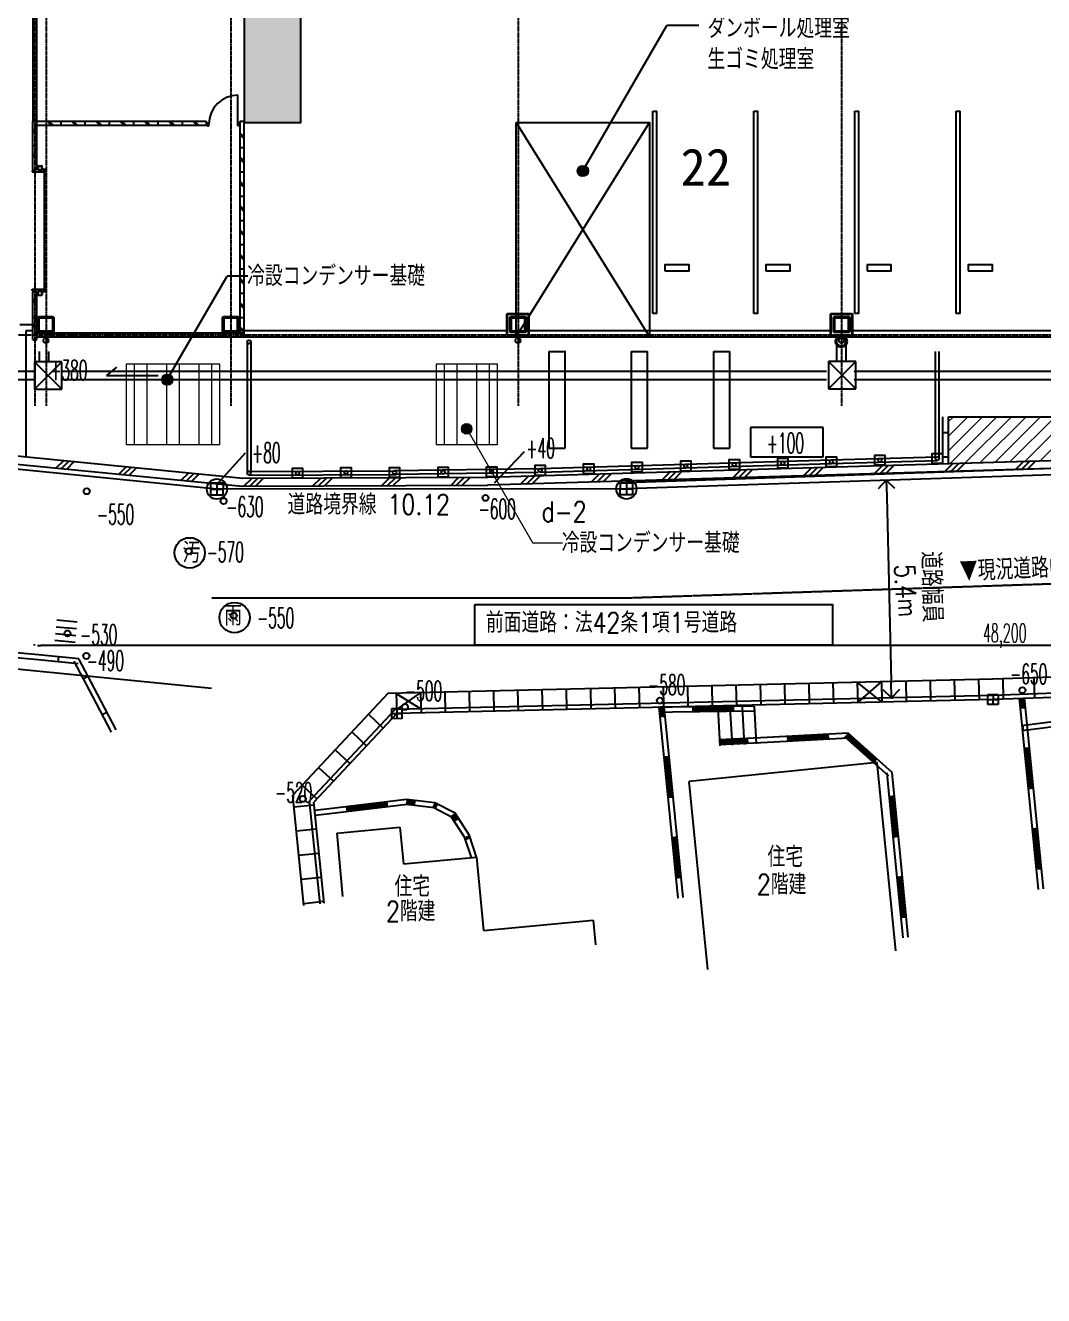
# Model space of a CAD drawing. Header units: millimetres. Extents: x 3721 to 423725, y 3529 to 115772.
# Drawn here: x 36435 to 61611, y 8061 to 39457 of the extents above; entities that cross this region are included whole.
import ezdxf
from ezdxf.enums import TextEntityAlignment as Align

# ---------------------------------------------------------------- set-up
doc = ezdxf.new("R2010")
doc.units = ezdxf.units.MM
doc.header["$LTSCALE"] = 0.2
doc.header["$PDMODE"] = 1
doc.linetypes.add('CENTER', pattern=[50.8, 31.75, -6.35, 6.35, -6.35])
doc.linetypes.add('HIDDEN', pattern=[0.375, 0.25, -0.125])
doc.layers.get('Defpoints').update_dxf_attribs({"color": 40})
for name, color, linetype in [('0-0', 7, 'Continuous'), ('0-1', 7, 'Continuous'), ('92 設備記述', 3, 'Continuous'), ('A_建築（下図）', 8, 'Continuous'), ('A_緑地', 3, 'Continuous'), ('歩行者通路', 1, 'Continuous')]:
    doc.layers.add(name, color=color, linetype=linetype)
doc.layers.add('A_通芯', color=8, linetype='Continuous', plot=False)
doc.layers.add('改修範囲', color=1, linetype='Continuous', lineweight=9, true_color=0xff0000)
doc.layers.add('改修記述', color=1, linetype='Continuous', lineweight=9, true_color=0xff0000)
doc.styles.get("Standard").update_dxf_attribs({"font": 'simplex.shx', "width": 0.8, "height": 700, "bigfont": 'extfont2.shx'})
doc.styles.add('Standard-A', font='romans.shx', dxfattribs={"bigfont": 'extfont2.shx'})
doc.styles.add('ゴシック', font='MS Gothic.ttf', dxfattribs={"height": 4})

msp = doc.modelspace()

# ---------------------------------------------------------------- hatches: boundary and pattern name
at = {"layer": '92 設備記述'}
h = msp.add_hatch(color=8, dxfattribs=at)
h.dxf.hatch_style = 1
h.paths.add_polyline_path([(50351.5, 35858.4, 1), (50089.7, 35858.4, 1)])
h = msp.add_hatch(color=8, dxfattribs=at)
h.dxf.hatch_style = 1
h.paths.add_polyline_path([(40075.1, 30700.6, 1), (39813.2, 30700.6, 1)])
at = {"layer": 'A_緑地', "lineweight": 5}
h = msp.add_hatch(dxfattribs=at)
h.set_pattern_fill('ANSI31', color=8, scale=80)
h.set_pattern_definition([(45, (-297531.68, -37244.13), (-179.60512, 179.60512), [])])
h.paths.add_polyline_path([(89077.6, 31619.4), (87621.9, 42479.2), (87577.7, 42474.1), (86799, 48145.1), (86077.2, 48145.1), (86077.2, 39255.5), (86084.7, 39255.5), (86084.7, 34255.5), (84927.9, 34255.5), (84927.9, 31548.5), (84737.9, 31548.5), (84737.9, 31398.5), (63500.9, 31398.5), (63500.9, 29785.5), (59257.9, 29785.5), (59257.9, 28630.2), (87184, 29458.4)])
at = {"layer": '改修範囲', "transparency": 33554687}
h = msp.add_hatch(dxfattribs=at)
h.set_pattern_fill('ANSI36', color=256, scale=70)
h.set_pattern_definition([(45, (56287.12, 0), (117.86586, 432.1748), [555.625, -111.125, 0, -111.125])])
h.paths.add_polyline_path([(44807.8, 93011), (43407.8, 93011), (43407.9, 74242.9), (39665.9, 74242.9), (39665.9, 61008.5), (41065.9, 61008.5), (41065.9, 61742.9), (41855.1, 61742.9), (41852.6, 53228.5), (39487.9, 53228.5), (39487.9, 51257.4), (41845.9, 51257.4), (41845.9, 37058.5), (43245.9, 37058.5), (43245.9, 63142.9), (41065.9, 63142.9), (41065.9, 72842.9), (44807.8, 72842.9)])
at = {"layer": '改修記述'}
h = msp.add_hatch(color=8, dxfattribs=at)
h.dxf.hatch_style = 1
h.paths.add_polyline_path([(47476.9, 29485.5, 1), (47215, 29485.5, 1)])

# ---------------------------------------------------------------- linework, layer by layer
at = {"layer": '0-0', "color": 8, "linetype": 'Continuous'}
for p, q in [((37199.1, 28517.4), (37382, 28700.4)), ((37327.8, 28504.7), (37510.8, 28687.7)), ((37456.6, 28492.1), (37639.5, 28675)), ((57422, 28375.7), (57628.2, 28581.9)), ((57567.8, 28380), (57774, 28586.2)), ((57713.5, 28384.3), (57919.7, 28590.5)), ((59171, 28427.6), (59377.2, 28633.8)), ((59316.7, 28431.9), (59522.9, 28638.1)), ((59462.4, 28436.2), (59668.7, 28642.4)), ((60919.9, 28479.4), (61126.1, 28685.6)), ((61065.6, 28483.8), (61271.8, 28690)), ((61211.4, 28488.1), (61417.6, 28694.3)), ((38744.1, 28365.4), (38927.1, 28548.4)), ((38872.9, 28352.7), (39055.8, 28535.7)), ((39001.6, 28340.1), (39184.6, 28523)), ((40289.1, 28213.4), (40472.1, 28396.3)), ((40417.9, 28200.7), (40600.9, 28383.7)), ((40546.6, 28188), (40729.6, 28371)), ((41838.7, 28065.9), (42039.6, 28266.7)), ((41980.7, 28066.5), (42181.6, 28267.4)), ((42122.8, 28067.1), (42323.7, 28268)), ((43543.2, 28073.3), (43744.1, 28274.2)), ((43685.3, 28074), (43886.2, 28274.9)), ((43827.3, 28074.6), (44028.2, 28275.5)), ((45247.8, 28080.8), (45448.7, 28281.7)), ((45389.8, 28081.4), (45590.7, 28282.3)), ((45531.9, 28082.1), (45732.7, 28283)), ((46952.3, 28088.3), (47153.2, 28289.2)), ((47094.4, 28088.9), (47295.2, 28289.8)), ((47236.4, 28089.6), (47437.3, 28290.4)), ((48677.4, 28116.4), (48883.6, 28322.6)), ((48823.2, 28120.7), (49029.4, 28326.9)), ((48968.9, 28125), (49175.1, 28331.2)), ((50426.3, 28168.2), (50632.5, 28374.4)), ((50572.1, 28172.6), (50778.3, 28378.8)), ((50717.8, 28176.9), (50924, 28383.1)), ((52175.3, 28220.1), (52381.5, 28426.3)), ((52321, 28224.4), (52527.2, 28430.6)), ((52466.8, 28228.7), (52673, 28434.9)), ((53924.2, 28272), (54130.4, 28478.2)), ((54069.9, 28276.3), (54276.1, 28482.5)), ((54215.7, 28280.6), (54421.9, 28486.8)), ((55673.1, 28323.8), (55879.3, 28530)), ((55818.9, 28328.2), (56025.1, 28534.4)), ((55964.6, 28332.5), (56170.8, 28538.7))]:
    msp.add_line(p, q, dxfattribs=at)
at = {"layer": '0-1', "color": 8, "linetype": 'Continuous'}
for p, q in [((36587.9, 32055.2), (36299.3, 32055.2)), ((36449.3, 31905.2), (36449.3, 28792.1)), ((36587.9, 31905.2), (36449.3, 31905.2)), ((49379.7, 31398.5), (49379.7, 29007.4)), ((49379.7, 31398.5), (49379.7, 29007.4)), ((49379.7, 31398.5), (49779.7, 31398.5)), ((49379.7, 31398.5), (49779.7, 31398.5)), ((49779.7, 29007.4), (49779.7, 31413.4)), ((49779.7, 29007.4), (49779.7, 31398.5)), ((51414.7, 31398.5), (51414.7, 29007.4)), ((51414.7, 31398.5), (51414.7, 29007.4)), ((51814.7, 29007.4), (51814.7, 31398.5)), ((51814.7, 29007.4), (51814.7, 31398.5)), ((53449.7, 31399.1), (53849.7, 31399.1)), ((53449.7, 31398.5), (53449.7, 29007.4)), ((53449.7, 31398.5), (53449.7, 29007.4)), ((53849.7, 29007.4), (53849.7, 31398.5)), ((53849.7, 29007.4), (53849.7, 31398.5)), ((58937.9, 28750.7), (58937.9, 31398.5)), ((59027.9, 28750.7), (59027.9, 31398.5)), ((36658.2, 31137.2), (36658.2, 30462.2)), ((36658.2, 31137.2), (37333.2, 30462.2)), ((36658.2, 30462.2), (37333.2, 31137.2)), ((37333.2, 31137.2), (36658.2, 31137.2)), ((37333.2, 30462.2), (37333.2, 31137.2)), ((51414.7, 31395), (51814.7, 31395)), ((56965.3, 31151.2), (56290.3, 31151.2)), ((56290.3, 30476.2), (56965.3, 31151.2)), ((56290.3, 31151.2), (56965.3, 30476.2)), ((56290.3, 31151.2), (56290.3, 30476.2)), ((56965.3, 30476.2), (56965.3, 31151.2)), ((38688.8, 31008.9), (38441.8, 30799.7)), ((38441.8, 30799.7), (39714.8, 30799.7)), ((36658.2, 30462.2), (37333.2, 30462.2)), ((56290.3, 30476.2), (56965.3, 30476.2)), ((20824.5, 30329.5), (41814, 28264.3)), ((20824.5, 30128.5), (41795.3, 28065.1)), ((54363.8, 29514.1), (54363.8, 28794.1)), ((56163.8, 29514.1), (54363.8, 29514.1)), ((56163.8, 28794.1), (56163.8, 29514.1)), ((59107.9, 29785.5), (59107.9, 28625.7)), ((59257.9, 28625.7), (59257.9, 29785.5)), ((47858.3, 28292.1), (85902.5, 29420.4)), ((85908.5, 29220.5), (47864.2, 28092.2)), ((59257.9, 29388.5), (59107.9, 29388.5)), ((41176.9, 28113.9), (41873.1, 28890.6)), ((48030.2, 28146.6), (48775.4, 28927.5)), ((49379.7, 29007.4), (49779.7, 29007.4)), ((49379.7, 29007.4), (49779.7, 29007.4)), ((51414.7, 29007.4), (51814.7, 29007.4)), ((51414.7, 29007.4), (51814.7, 29007.4)), ((53449.7, 29007.4), (53849.7, 29007.4)), ((53449.7, 29007.4), (53849.7, 29007.4)), ((49158.2, 28504.4), (52760.2, 28611.2)), ((52760.2, 28611.2), (56360.2, 28716.8)), ((52762.9, 28521.3), (56362.9, 28626.8)), ((54363.8, 28794.1), (56163.8, 28794.1)), ((56360.1, 28716.8), (58980.1, 28795.7)), ((56362.9, 28626.8), (58982.9, 28705.7)), ((59257.9, 28788.5), (59107.9, 28788.5)), ((37553.7, 28266.7), (37550.8, 28267)), ((41784.7, 28265.6), (47865.8, 28292.3)), ((45561.5, 28452.9), (49114.5, 28504.4)), ((45562.8, 28362.9), (49115.8, 28414.5)), ((49160.8, 28414.5), (52762.9, 28521.3)), ((41020.5, 27847.8), (41021.4, 28147.8)), ((41020.5, 27847.8), (41021.4, 28147.8)), ((41020.5, 27847.8), (41021.4, 28147.8)), ((41020.9, 27997.8), (41320.9, 27996.9)), ((41020.9, 27997.8), (41320.9, 27996.9)), ((41020.9, 27997.8), (41320.9, 27996.9)), ((41021.4, 28147.8), (41321.4, 28146.9)), ((41021.4, 28147.8), (41321.4, 28146.9)), ((41021.4, 28147.8), (41321.4, 28146.9)), ((41171.4, 28147.4), (41170.5, 27847.4)), ((41171.4, 28147.4), (41170.5, 27847.4)), ((41171.4, 28147.4), (41170.5, 27847.4)), ((41321.4, 28146.9), (41320.5, 27846.9)), ((41321.4, 28146.9), (41320.5, 27846.9)), ((41321.4, 28146.9), (41320.5, 27846.9)), ((41785.5, 28065.6), (47866.7, 28092.3)), ((51145.9, 28150.9), (51445.9, 28150.1)), ((51145.9, 28150.9), (51445.9, 28150.1)), ((57722.3, 28214.6), (57758.3, 28215.6)), ((41320.5, 27846.9), (41020.5, 27847.8)), ((41320.5, 27846.9), (41020.5, 27847.8)), ((41320.5, 27846.9), (41020.5, 27847.8)), ((37694.9, 24538.3), (37197.2, 24586.1)), ((37711.1, 24706.6), (37213.4, 24754.4)), ((37662.6, 24201.8), (37164.9, 24249.6)), ((37678.8, 24370), (37181.1, 24417.8)), ((36748.2, 23773.2), (35752.7, 23868.8)), ((36760.1, 23897.7), (35764.7, 23993.3)), ((36658.3, 24128.6), (36658.3, 24164.6)), ((36738.3, 24128.6), (36818.3, 24128.6)), ((37755.5, 23802.1), (36760.1, 23897.7)), ((84698.3, 24128.6), (36818.3, 24128.6)), ((37743.6, 23677.6), (36748.2, 23773.2)), ((37245.9, 23725.4), (37257.8, 23849.9)), ((38103, 22869.9), (37644.8, 23744)), ((38213.8, 22927.9), (37755.5, 23802.1)), ((37870.9, 23312.7), (37981.6, 23370.7)), ((58203, 23245.6), (58214.9, 22745.7)), ((58802.9, 23259.9), (58814.7, 22760)), ((59402.7, 23274.1), (59414.6, 22774.2)), ((60002.5, 23288.3), (60014.4, 22788.5)), ((60602.4, 23302.6), (60614.2, 22802.7)), ((61370.2, 23331.6), (61387.3, 22831.9)), ((38678, 22042.2), (38213.8, 22927.9)), ((45606.6, 22946.5), (45618.5, 22446.6)), ((45606.6, 22946.5), (46215.9, 22560.8)), ((45616.1, 22546.5), (46206.4, 22960.7)), ((46206.4, 22960.7), (46218.3, 22460.8)), ((46806.3, 22974.9), (46818.1, 22475.1)), ((47406.1, 22989.2), (47418, 22489.3)), ((48005.9, 23003.4), (48017.8, 22503.6)), ((48605.7, 23017.7), (48617.6, 22517.8)), ((49205.6, 23031.9), (49217.4, 22532.1)), ((49805.4, 23046.2), (49817.3, 22546.3)), ((50405.2, 23060.4), (50417.1, 22560.5)), ((51005.1, 23074.7), (51016.9, 22574.8)), ((51604.9, 23088.9), (51616.8, 22589)), ((52204.7, 23103.2), (52216.6, 22603.3)), ((52804.6, 23117.4), (52816.4, 22617.5)), ((53404.4, 23131.6), (53416.3, 22631.8)), ((54004.2, 23145.9), (54016.1, 22646)), ((54604.1, 23160.1), (54615.9, 22660.3)), ((55203.9, 23174.4), (55215.8, 22674.5)), ((55803.7, 23188.6), (55815.6, 22688.8)), ((56403.5, 23202.9), (56415.4, 22703)), ((57003.4, 23217.1), (57015.3, 22717.2)), ((57003.4, 23217.1), (57615.1, 22731.5)), ((57015.3, 22717.2), (57603.2, 23231.4)), ((57603.2, 23231.4), (57615.1, 22731.5)), ((60234.8, 22672), (60235.5, 22922)), ((60235.5, 22922), (60485.4, 22921.3)), ((68618.5, 23179.5), (60357.2, 22896.6)), ((60360.4, 22921.7), (60359.8, 22671.7)), ((68583.1, 23078.2), (60360.1, 22796.7)), ((60485.4, 22921.3), (60484.8, 22671.3)), ((38567.3, 21984.1), (38103, 22869.9)), ((60357.2, 22896.6), (45574.2, 22545.6)), ((60360.1, 22796.7), (45618.5, 22446.6)), ((52180.3, 21864.9), (52106.5, 22609.9)), ((52143.4, 22363.7), (52118.9, 22611.1)), ((52437.1, 22605.4), (52131.1, 22601.5)), ((52131.4, 22612.3), (52155.9, 22365)), ((52168.3, 22366.2), (52143.8, 22613.6)), ((52156.2, 22614.8), (52180.7, 22367.4)), ((52193.2, 22368.7), (52168.7, 22616)), ((52181.1, 22617.3), (52205.6, 22369.9)), ((52218.1, 22371.1), (52193.5, 22618.5)), ((52206, 22619.7), (52230.5, 22372.4)), ((52242.9, 22373.6), (52218.4, 22621)), ((52304.7, 21877.3), (52230.9, 22622.2)), ((54437, 22630.8), (52437.1, 22605.4)), ((52937.1, 22611.8), (52938.7, 22486.8)), ((52937.1, 22611.8), (52938.7, 22486.8)), ((53937.2, 22612), (52937.2, 22599.3)), ((53937, 22624.5), (53938.6, 22499.5)), ((54155.3, 22614.3), (54206.3, 21684.7)), ((54454.8, 22630.8), (54505.9, 21701.2)), ((57850.3, 22837.1), (57886.3, 22838)), ((60484.8, 22671.3), (60234.8, 22672)), ((60235.1, 22797), (60485.1, 22796.3)), ((61087.5, 22080.8), (61013.7, 22825.7)), ((61050.6, 22579.6), (61026.1, 22826.9)), ((61038.6, 22828.2), (61063.1, 22580.8)), ((61075.5, 22582.1), (61051, 22829.4)), ((61063.4, 22830.6), (61088, 22583.3)), ((61100.4, 22584.5), (61075.9, 22831.9)), ((61088.3, 22833.1), (61112.8, 22585.7)), ((61125.3, 22587), (61100.8, 22834.3)), ((61113.2, 22835.6), (61137.7, 22588.2)), ((61150.1, 22589.4), (61125.6, 22836.8)), ((61211.9, 22093.1), (61138.1, 22838)), ((38335.2, 22427), (38445.9, 22485)), ((45574.2, 22545.6), (43461.6, 20293)), ((45618.5, 22446.6), (43565.7, 20257.8)), ((44917.1, 22429.7), (45281.8, 22087.7)), ((45493.1, 22321.9), (45493.8, 22571.9)), ((45743.1, 22321.2), (45493.1, 22321.9)), ((45493.5, 22446.9), (45743.5, 22446.2)), ((45493.8, 22571.9), (45743.8, 22571.2)), ((45618.8, 22571.6), (45618.1, 22321.6)), ((45743.8, 22571.2), (45743.1, 22321.2)), ((52255.4, 22374.8), (52131, 22362.5)), ((52438.7, 22480.4), (52132.7, 22476.5)), ((54438.6, 22505.8), (52438.7, 22480.4)), ((52937.4, 22586.8), (53937.3, 22599.5)), ((53937.5, 22587), (52937.6, 22574.3)), ((52937.7, 22561.8), (53937.7, 22574.5)), ((53937.8, 22562), (52937.9, 22549.3)), ((52938, 22536.8), (53938, 22549.5)), ((53938.1, 22537), (52938.2, 22524.2)), ((52938.4, 22511.7), (53938.3, 22524.5)), ((53938.4, 22512), (52938.5, 22499.2)), ((53556.2, 22581.4), (53607.2, 21651.9)), ((53855.7, 22597.9), (53906.8, 21668.3)), ((61162.6, 22590.7), (61038.2, 22578.4)), ((63570.1, 22462.3), (61585.7, 22212.8)), ((63585.7, 22338.3), (61601.3, 22088.8)), ((44506.7, 21992.1), (44871.4, 21650)), ((61585.7, 22212.8), (61066.8, 22147.6)), ((61091.2, 22138), (61068.4, 22135.2)), ((61070, 22122.8), (61092.7, 22125.6)), ((61094.3, 22113.2), (61071.5, 22110.4)), ((61073.1, 22098), (61095.8, 22100.8)), ((61097.4, 22088.4), (61074.6, 22085.6)), ((61076.2, 22073.2), (61099, 22076)), ((61100.5, 22063.6), (61077.7, 22060.8)), ((61079.3, 22048.4), (61102.1, 22051.2)), ((61103.6, 22038.8), (61080.9, 22036)), ((61601.3, 22088.8), (61082.4, 22023.6)), ((61284.7, 20090.5), (61087.5, 22080.8)), ((61089.6, 22150.4), (61105.2, 22026.4)), ((61409.1, 20102.9), (61211.9, 22093.1)), ((52377.5, 19874.7), (52180.3, 21864.9)), ((52501.9, 19887), (52304.7, 21877.3)), ((54779.3, 21859.3), (53599.2, 21798.1)), ((54280.6, 21820.9), (53599.9, 21785.6)), ((53600.5, 21773.1), (54281.2, 21808.4)), ((54281.9, 21795.9), (53601.1, 21760.6)), ((53601.8, 21748.1), (54282.5, 21783.5)), ((54283.2, 21771), (53602.4, 21735.7)), ((53603.1, 21723.2), (54283.8, 21758.5)), ((54284.5, 21746), (53603.7, 21710.7)), ((53604.4, 21698.2), (54285.1, 21733.5)), ((54285.8, 21721.1), (53605, 21685.7)), ((54785.8, 21734.5), (53605.7, 21673.3)), ((54279.9, 21833.4), (54286.4, 21708.6)), ((56776.6, 21963), (54779.3, 21859.3)), ((56783.1, 21838.1), (54785.8, 21734.5)), ((55278.6, 21885.2), (55285.1, 21760.4)), ((56277.9, 21924.5), (55279.3, 21872.7)), ((55279.9, 21860.3), (56278.6, 21912.1)), ((56279.2, 21899.6), (55280.6, 21847.8)), ((55281.2, 21835.3), (56279.8, 21887.1)), ((56280.5, 21874.6), (55281.8, 21822.8)), ((55282.5, 21810.3), (56281.1, 21862.1)), ((56281.8, 21849.7), (55283.1, 21797.8)), ((55283.8, 21785.3), (56282.4, 21837.2)), ((56283.1, 21824.7), (55284.4, 21772.9)), ((56277.3, 21937), (56283.7, 21812.2)), ((57781.1, 20901.3), (56693.5, 21869.6)), ((57415.9, 21243.2), (56701.8, 21878.9)), ((56710.1, 21888.3), (57424.3, 21252.5)), ((57432.6, 21261.8), (56718.4, 21897.6)), ((56726.7, 21906.9), (57440.9, 21271.2)), ((57449.2, 21280.5), (56735, 21916.3)), ((56743.3, 21925.6), (57457.5, 21289.8)), ((57465.8, 21299.2), (56751.7, 21934.9)), ((56760, 21944.3), (57474.1, 21308.5)), ((57482.4, 21317.9), (56768.3, 21953.6)), ((57864.2, 20994.7), (56776.6, 21963)), ((44096.2, 21554.4), (44460.9, 21212.4)), ((52354, 21379.7), (52229.6, 21367.4)), ((52340.7, 20373.5), (52242, 21368.6)), ((52254.5, 21369.9), (52353.1, 20374.7)), ((52365.5, 20376), (52266.9, 21371.1)), ((52279.3, 21372.3), (52378, 20377.2)), ((52390.4, 20378.4), (52291.8, 21373.6)), ((52304.2, 21374.8), (52402.8, 20379.7)), ((52415.3, 20380.9), (52316.7, 21376)), ((52329.1, 21377.2), (52427.7, 20382.1)), ((52440.2, 20383.4), (52341.5, 21378.5)), ((61261.2, 21595.6), (61136.8, 21583.2)), ((61247.8, 20589.3), (61149.2, 21584.5)), ((61161.7, 21585.7), (61260.3, 20590.6)), ((61272.7, 20591.8), (61174.1, 21586.9)), ((61186.6, 21588.2), (61285.2, 20593)), ((61297.6, 20594.3), (61199, 21589.4)), ((61211.4, 21590.6), (61310.1, 20595.5)), ((61322.5, 20596.7), (61223.9, 21591.9)), ((61236.3, 21593.1), (61334.9, 20598)), ((61347.4, 20599.2), (61248.7, 21594.3)), ((43685.8, 21116.8), (44050.5, 20774.7)), ((57493.8, 21234), (52845.7, 20767.5)), ((57490.7, 21327.2), (57407.6, 21233.8)), ((57960.3, 16585.9), (57493.8, 21234)), ((53312.2, 16119.4), (52845.7, 20767.5)), ((57749.2, 20887.1), (57739.8, 20982.5)), ((57944.3, 18896.6), (57749.2, 20887.1)), ((57873.5, 20899.3), (57864.2, 20994.7)), ((58068.7, 18908.8), (57873.5, 20899.3)), ((43275.3, 20679.1), (43640, 20337.1)), ((61359.8, 20600.4), (61235.4, 20588.1)), ((43573, 20185.8), (43075.6, 20135.1)), ((43721, 17747.4), (43461.6, 20293)), ((43820.5, 17757.5), (43565.7, 20257.8)), ((45861.9, 20322.1), (43875.9, 20085.9)), ((45876.6, 20198), (43890.6, 19961.8)), ((44372.4, 20145), (44387.1, 20020.9)), ((45366.8, 20250.6), (44373.8, 20132.6)), ((44375.3, 20120.2), (45368.3, 20238.2)), ((45369.8, 20225.8), (44376.8, 20107.7)), ((44378.3, 20095.3), (45371.3, 20213.4)), ((45372.7, 20201), (44379.7, 20082.9)), ((44381.2, 20070.5), (45374.2, 20188.6)), ((45375.7, 20176.2), (44382.7, 20058.1)), ((44384.2, 20045.7), (45377.2, 20163.8)), ((45378.7, 20151.4), (44385.6, 20033.3)), ((45365.4, 20263.1), (45380.1, 20138.9)), ((46540.5, 20116.8), (45847.3, 20197.9)), ((46045.3, 20187.3), (45848.8, 20210.4)), ((46045.3, 20187.3), (45848.8, 20210.4)), ((45850.2, 20222.8), (46046.8, 20199.8)), ((45850.2, 20222.8), (46046.8, 20199.8)), ((46048.2, 20212.2), (45851.7, 20235.2)), ((46048.3, 20212.2), (45851.7, 20235.2)), ((45853.1, 20247.6), (46049.7, 20224.6)), ((45853.2, 20247.6), (46049.7, 20224.6)), ((46051.2, 20237), (45854.6, 20260)), ((46051.2, 20237), (45854.6, 20260)), ((45856, 20272.4), (46052.6, 20249.4)), ((45856, 20272.4), (46052.6, 20249.4)), ((46054.1, 20261.8), (45857.5, 20284.8)), ((46054.1, 20261.8), (45857.5, 20284.8)), ((45859, 20297.3), (46055.5, 20274.2)), ((45859, 20297.3), (46055.5, 20274.2)), ((46057, 20286.7), (45860.4, 20309.7)), ((46057, 20286.7), (45860.4, 20309.7)), ((46555, 20240.9), (45861.9, 20322.1)), ((46555, 20240.9), (45861.9, 20322.1)), ((46058.4, 20299.1), (46043.9, 20174.9)), ((46058.4, 20299.1), (46043.9, 20174.9)), ((47002.4, 19870.8), (46497.9, 20129.7)), ((46563.3, 20110.2), (46503.7, 20140.8)), ((46509.4, 20151.9), (46569, 20121.3)), ((46574.7, 20132.5), (46515.1, 20163.1)), ((46520.8, 20174.2), (46580.4, 20143.6)), ((46586.1, 20154.7), (46526.5, 20185.3)), ((46586.1, 20154.7), (46526.5, 20185.3)), ((46532.2, 20196.4), (46591.8, 20165.8)), ((46532.2, 20196.4), (46591.9, 20165.8)), ((46597.5, 20176.9), (46537.9, 20207.6)), ((46597.6, 20176.9), (46537.9, 20207.6)), ((46543.6, 20218.7), (46603.3, 20188.1)), ((46543.6, 20218.7), (46603.3, 20188.1)), ((46609, 20199.2), (46549.3, 20229.8)), ((46609, 20199.2), (46549.3, 20229.8)), ((47059.5, 19982), (46555, 20240.9)), ((46614.7, 20210.3), (46557.6, 20099.1)), ((52452.6, 20384.6), (52328.2, 20372.3)), ((57922.4, 20401.6), (57797.9, 20389.4)), ((57908, 19395.4), (57810.4, 20390.7)), ((57822.8, 20391.9), (57920.4, 19396.6)), ((57932.8, 19397.9), (57835.3, 20393.1)), ((57847.7, 20394.3), (57945.3, 19399.1)), ((57957.7, 19400.3), (57860.1, 20395.5)), ((57872.6, 20396.8), (57970.2, 19401.5)), ((57982.6, 19402.8), (57885, 20398)), ((57897.5, 20399.2), (57995.1, 19404)), ((58007.5, 19405.2), (57909.9, 20400.4)), ((61606.3, 18112.6), (61409.1, 20102.9)), ((43875.9, 20085.9), (43582.8, 20051.1)), ((43890.6, 19961.8), (43597.6, 19927)), ((47309.8, 19368), (46954.7, 19913.8)), ((47047.6, 19793.9), (46965.2, 19920.6)), ((46975.7, 19927.4), (47058.1, 19800.7)), ((47068.6, 19807.6), (46986.2, 19934.2)), ((46996.6, 19941.1), (47079, 19814.4)), ((47089.5, 19821.2), (47007.1, 19947.9)), ((47017.6, 19954.7), (47100, 19828)), ((47110.5, 19834.8), (47028.1, 19961.5)), ((47141.9, 19855.3), (47037.1, 19787.1)), ((47038.6, 19968.3), (47121, 19841.6)), ((47131.4, 19848.5), (47049, 19975.1)), ((47414.6, 19436.2), (47059.5, 19982)), ((52574.7, 17884.4), (52377.5, 19874.7)), ((52699.1, 17896.8), (52501.9, 19887)), ((61481.9, 18100.3), (61284.7, 20090.5)), ((43633.9, 19588.9), (43136.4, 19538.2)), ((44133, 19491.4), (45696.2, 19637.4)), ((44133, 19491.4), (44279.1, 17928.2)), ((45696.2, 19637.4), (45780.9, 18731.3)), ((61458.4, 19605.3), (61334, 19593)), ((61445.1, 18599.1), (61346.5, 19594.2)), ((61358.9, 19595.4), (61457.5, 18600.3)), ((61469.9, 18601.6), (61371.3, 19596.7)), ((61383.8, 19597.9), (61482.4, 18602.8)), ((61494.8, 18604), (61396.2, 19599.1)), ((61408.7, 19600.4), (61507.3, 18605.3)), ((61519.7, 18606.5), (61421.1, 19601.6)), ((61433.5, 19602.8), (61532.1, 18607.7)), ((61544.6, 18609), (61446, 19604.1)), ((47474.4, 18861.1), (47296, 19396.6)), ((47328.2, 19339.4), (47307.8, 19400.6)), ((47435, 19375), (47316.4, 19335.5)), ((47319.7, 19404.6), (47340.1, 19343.4)), ((47351.9, 19347.3), (47331.6, 19408.5)), ((47343.4, 19412.5), (47363.8, 19351.3)), ((47375.7, 19355.2), (47355.3, 19416.4)), ((47367.1, 19420.3), (47387.5, 19359.2)), ((47399.4, 19363.1), (47379, 19424.3)), ((47390.9, 19428.3), (47411.2, 19367.1)), ((47423.1, 19371), (47402.7, 19432.2)), ((47593, 18900.6), (47414.6, 19436.2)), ((52551.2, 19389.5), (52426.8, 19377.1)), ((52537.8, 18383.2), (52439.2, 19378.4)), ((52451.7, 19379.6), (52550.3, 18384.5)), ((52562.7, 18385.7), (52464.1, 19380.8)), ((52476.6, 19382.1), (52575.2, 18386.9)), ((52587.6, 18388.2), (52489, 19383.3)), ((52501.4, 19384.5), (52600, 18389.4)), ((52612.5, 18390.6), (52513.9, 19385.7)), ((52526.3, 19387), (52624.9, 18391.9)), ((52637.4, 18393.1), (52538.8, 19388.2)), ((58019.9, 19406.4), (57895.5, 19394.2)), ((43694.7, 18991.9), (43197.3, 18941.3)), ((45780.9, 18731.3), (47593, 18900.6)), ((47593, 18900.6), (47762.2, 17088.5)), ((58139.5, 16906.2), (57944.3, 18896.6)), ((58263.9, 16918.4), (58068.7, 18908.8)), ((61557, 18610.2), (61432.6, 18597.8)), ((43755.5, 18395.1), (43258.1, 18344.4)), ((52649.8, 18394.3), (52525.4, 18382)), ((52649.8, 18394.3), (52525.4, 18382)), ((58117.5, 18411.2), (57993.1, 18399)), ((58103.2, 17405), (58005.6, 18400.2)), ((58018, 18401.4), (58115.6, 17406.2)), ((58128, 17407.4), (58030.4, 18402.7)), ((58042.9, 18403.9), (58140.5, 17408.7)), ((58152.9, 17409.9), (58055.3, 18405.1)), ((58067.8, 18406.3), (58165.4, 17411.1)), ((58177.8, 17412.3), (58080.2, 18407.5)), ((58092.6, 18408.7), (58190.2, 17413.5)), ((58202.7, 17414.8), (58105.1, 18410)), ((43816.4, 17798.2), (43318.9, 17747.4)), ((47762.2, 17088.5), (50471.7, 17341.6)), ((50471.7, 17341.6), (50529, 16728)), ((58215.1, 17416), (58090.7, 17403.8))]:
    msp.add_line(p, q, dxfattribs=at)
at = {"layer": '0-1', "color": 8}
for p, q in [((36778.3, 31398.5), (36778.3, 31137.2)), ((37008.3, 31398.5), (37008.3, 31137.2)), ((41917.9, 31640.4), (41917.9, 28401.1)), ((42007.9, 31640.4), (42007.9, 28401.1)), ((56492.9, 31643.5), (56492.9, 31137.2)), ((56722.9, 31643.5), (56722.9, 31137.2)), ((41170.9, 27997.4), (20824.5, 30011.5)), ((87557.6, 29208.5), (51295.5, 28000.5)), ((41962.2, 28430.2), (45607.1, 28447.3)), ((41962.6, 28340.2), (45607.5, 28357.3)), ((63153.5, 28545.6), (51290.5, 28150.4)), ((51145.5, 28000.5), (41170.9, 27997.4)), ((51145.1, 27850.9), (51145.9, 28150.9)), ((51145.5, 28000.9), (51445.5, 28000.1)), ((51145.9, 28150.9), (51445.9, 28150.1)), ((51295.9, 28150.5), (51295.1, 27850.5)), ((51445.9, 28150.1), (51445.1, 27850.1)), ((51445.1, 27850.1), (51145.1, 27850.9)), ((41037.9, 23066.3), (3720.7, 26760.4)), ((68760.4, 23584.5), (60345.6, 23296.5)), ((60345.6, 23296.5), (45397.1, 22941.5)), ((45397.1, 22941.5), (43045.2, 20433.7)), ((43323.1, 17706.8), (43045.2, 20433.7))]:
    msp.add_line(p, q, dxfattribs=at)
at = {"layer": '0-1', "color": 8, "linetype": 'HIDDEN', "ltscale": 30}
for p, q in [((36658.2, 30899.7), (32082.9, 30899.7)), ((56244.8, 30899.7), (37333.2, 30899.7)), ((66514.6, 30899.7), (56919.8, 30899.7)), ((36658.2, 30699.7), (32082.9, 30699.7)), ((56244.8, 30699.7), (37333.2, 30699.7)), ((66514.6, 30699.7), (56919.8, 30699.7))]:
    msp.add_line(p, q, dxfattribs=at)
at = {"layer": '0-1', "color": 8}
for points in [[(49035.8, 28334.5), (49035.8, 28584.5), (49285.8, 28584.5), (49285.8, 28334.5), (49035.8, 28334.5), (49035.8, 28334.5)], [(50237.9, 28370.1), (50237.9, 28620.1), (50487.9, 28620.1), (50487.9, 28370.1), (50237.9, 28370.1), (50237.9, 28370.1)], [(51433.5, 28412.8), (51433.5, 28662.8), (51683.5, 28662.8), (51683.5, 28412.8), (51433.5, 28412.8), (51433.5, 28412.8)], [(52637.9, 28441.3), (52637.9, 28691.3), (52887.9, 28691.3), (52887.9, 28441.3), (52637.9, 28441.3), (52637.9, 28441.3)], [(53837.9, 28476.9), (53837.9, 28726.9), (54087.9, 28726.9), (54087.9, 28476.9), (53837.9, 28476.9), (53837.9, 28476.9)], [(55037.9, 28512.5), (55037.9, 28762.5), (55287.9, 28762.5), (55287.9, 28512.5), (55037.9, 28512.5), (55037.9, 28512.5)], [(56237.9, 28546.8), (56237.9, 28796.8), (56487.9, 28796.8), (56487.9, 28546.8), (56237.9, 28546.8), (56237.9, 28546.8)], [(57437.9, 28583.6), (57437.9, 28833.6), (57687.9, 28833.6), (57687.9, 28583.6), (57437.9, 28583.6), (57437.9, 28583.6)], [(58857.9, 28625.7), (58857.9, 28875.7), (59107.9, 28875.7), (59107.9, 28625.7), (58857.9, 28625.7), (58857.9, 28625.7)], [(43037.9, 28265.8), (43037.9, 28515.8), (43287.9, 28515.8), (43287.9, 28265.8), (43037.9, 28265.8), (43037.9, 28265.8)], [(44237.9, 28277.5), (44237.9, 28527.5), (44487.9, 28527.5), (44487.9, 28277.5), (44237.9, 28277.5), (44237.9, 28277.5)], [(45437.8, 28282.7), (45437.8, 28532.7), (45687.8, 28532.7), (45687.8, 28282.7), (45437.8, 28282.7), (45437.8, 28282.7)], [(46637.9, 28288), (46637.9, 28538), (46887.9, 28538), (46887.9, 28288), (46637.9, 28288), (46637.9, 28288)], [(47837.9, 28298.9), (47837.9, 28548.9), (48087.9, 28548.9), (48087.9, 28298.9), (47837.9, 28298.9), (47837.9, 28298.9)]]:
    msp.add_lwpolyline(points, close=True, dxfattribs=at)
at = {"layer": '0-1', "color": 8, "linetype": 'Continuous', "const_width": 0.004}
msp.add_lwpolyline([(36578.9, 24128.6, 1), (36737.7, 24128.6, 1)], format="xyb", close=True, dxfattribs=at)
at = {"layer": '0-1', "color": 8, "linetype": 'Continuous'}
for centre, radius in [((56607.9, 31643.5), 145), ((56607.9, 31643.5), 115), ((37952.9, 27942.5), 75), ((41170.9, 27997.4), 250), ((41170.9, 27997.4), 250), ((41334.8, 27700), 75), ((47811.9, 27777.8), 75), ((40472.6, 26462.1), 75), ((41581.3, 24868.7), 75), ((37475.8, 24427.8), 75), ((37941.5, 23870.2), 75), ((61086.8, 23025.2), 75), ((45819.9, 22611.5), 75), ((52122.2, 22767.7), 75), ((43292.9, 20336.8), 75)]:
    msp.add_circle(centre, radius, dxfattribs=at)
at = {"layer": '0-1', "color": 8}
for centre, radius in [((41962.9, 31633.4), 45), ((51558.5, 28537.8), 45), ((52762.9, 28566.3), 45), ((53962.9, 28601.9), 45), ((55162.9, 28637.5), 45), ((56362.9, 28671.8), 45), ((57562.9, 28708.6), 45), ((58982.9, 28750.7), 45), ((41962.9, 28390.8), 45), ((43162.9, 28390.8), 45), ((44362.9, 28402.5), 45), ((45562.8, 28407.7), 45), ((46762.9, 28413), 45), ((47962.9, 28423.9), 45), ((49160.8, 28459.5), 45), ((50362.9, 28495.1), 45), ((41170.9, 27997.4), 250), ((51295.5, 28000.5), 250)]:
    msp.add_circle(centre, radius, dxfattribs=at)
at = {"layer": '0-1', "color": 7}
for p in [(46486.9, 35445.9), (46486.9, 35445.9), (43790.4, 35073.9), (44346.4, 30922.9), (44376.4, 30701.4), (58424.9, 30632.4), (58424.9, 30632.4), (44947.4, 24662.6), (44947.4, 24662.6), (44947.4, 24662.6), (58424.9, 17132.4), (58424.9, 17132.4), (47003.7, 16319.4), (58424.9, 15832.4), (58503.9, 15832.4), (46015.1, 15191.2), (44022.4, 13292.4), (44022.4, 13292.4), (44022.4, 13292.4), (45372.4, 8061)]:
    msp.add_point(p, dxfattribs=at)
at = {"layer": '92 設備記述', "color": 8}
for p, q in [((50220.6, 35858.4), (52295.2, 39451.8)), ((53085.7, 39451.8), (52295.2, 39451.8)), ((48565.9, 37058.5), (51865.9, 31758.5)), ((48565.9, 31758.5), (51865.9, 37058.5)), ((39944.2, 30700.6), (41420.3, 33257.4)), ((41935.3, 33257.4), (41420.3, 33257.4)), ((57527.1, 28009.9), (57722.3, 28214.6)), ((57722.3, 28214.6), (57731.8, 27814.7)), ((57722.3, 28214.6), (57927, 28019.4)), ((57732.3, 27814.8), (57840.3, 23237)), ((57850.3, 22837.1), (57840.8, 23236.9)), ((57850.3, 22837.1), (57645.6, 23032.2)), ((58045.5, 23041.7), (57850.3, 22837.1))]:
    msp.add_line(p, q, dxfattribs=at)
for points in [[(48565.9, 37058.5), (51865.9, 37058.5), (51865.9, 31758.5), (48565.9, 31758.5)], [(47545.3, 25146.6), (56391.3, 25146.6), (56391.3, 24138.6), (47545.3, 24138.6), (47545.3, 25146.6), (47545.3, 25146.6)]]:
    msp.add_lwpolyline(points, close=True, dxfattribs=at)
for centre, radius in [((50220.6, 35858.4), 130.9), ((39944.2, 30700.6), 130.9), ((40497.9, 26419.6), 375), ((41606.7, 24819.4), 375)]:
    msp.add_circle(centre, radius, dxfattribs=at)
at = {"layer": 'A_建築（下図）'}
for p, q in [((36615.9, 52646.5), (36615.9, 37080.5)), ((36715.9, 37080.5), (36715.9, 42783.5)), ((36905.9, 32878.5), (36905.9, 35898.5))]:
    msp.add_line(p, q, dxfattribs=at)
at = {"layer": 'A_建築（下図）', "linetype": 'Continuous'}
for p, q in [((41690.9, 37013.5), (41690.9, 37733.5)), ((36615.9, 37080.5), (36623.9, 37088.5)), ((36615.9, 35896.5), (36615.9, 37080.5)), ((36623.9, 37088.5), (36707.9, 37088.5)), ((36707.9, 37088.5), (36715.9, 37080.5)), ((36715.9, 37088.5), (40907.9, 37088.5)), ((36715.9, 35896.5), (36715.9, 37080.5)), ((36973.3, 37088.5), (37073.3, 36988.5)), ((37017.6, 37088.5), (37117.6, 36988.5)), ((37315.9, 36988.5), (37315.9, 37088.5)), ((37573.3, 37088.5), (37673.3, 36988.5)), ((37617.6, 37088.5), (37717.6, 36988.5)), ((37915.9, 36988.5), (37915.9, 37088.5)), ((38173.3, 37088.5), (38273.3, 36988.5)), ((38217.6, 37088.5), (38317.6, 36988.5)), ((38515.9, 36988.5), (38515.9, 37088.5)), ((38773.3, 37088.5), (38873.3, 36988.5)), ((38817.6, 37088.5), (38917.6, 36988.5)), ((39115.9, 36988.5), (39115.9, 37088.5)), ((39373.3, 37088.5), (39473.3, 36988.5)), ((39417.6, 37088.5), (39517.6, 36988.5)), ((39715.9, 36988.5), (39715.9, 37088.5)), ((39973.3, 37088.5), (40073.3, 36988.5)), ((40017.6, 37088.5), (40117.6, 36988.5)), ((40315.9, 36988.5), (40315.9, 37088.5)), ((40573.3, 37088.5), (40673.3, 36988.5)), ((40617.6, 37088.5), (40717.6, 36988.5)), ((40907.9, 37088.5), (40915.9, 37080.5)), ((40915.9, 36996.5), (40915.9, 37080.5)), ((40930.9, 36978.5), (40930.9, 37048.5)), ((40930.9, 37048.5), (40955.9, 37048.5)), ((40955.9, 37013.5), (40955.9, 37048.5)), ((41705.9, 37013.5), (41705.9, 37048.5)), ((41730.9, 37048.5), (41705.9, 37048.5)), ((41730.9, 36978.5), (41730.9, 37048.5)), ((41745.9, 37080.5), (41753.9, 37088.5)), ((41753.9, 37088.5), (41745.9, 37080.5)), ((41745.9, 31858.5), (41745.9, 37080.5)), ((41753.9, 37088.5), (41837.9, 37088.5)), ((41837.9, 37088.5), (41845.9, 37080.5)), ((41845.9, 31758.5), (41845.9, 37080.5)), ((51945.9, 32338.5), (51945.9, 37338.5)), ((51945.9, 37338.5), (52045.9, 37338.5)), ((52045.9, 32338.5), (52045.9, 37338.5)), ((54445.9, 32338.5), (54445.9, 37338.5)), ((54445.9, 37338.5), (54545.9, 37338.5)), ((54545.9, 32338.5), (54545.9, 37338.5)), ((56945.9, 32338.5), (56945.9, 37338.5)), ((56945.9, 37338.5), (57045.9, 37338.5)), ((57045.9, 32338.5), (57045.9, 37338.5)), ((59445.9, 32338.5), (59445.9, 37338.5)), ((59445.9, 37338.5), (59545.9, 37338.5)), ((59545.9, 32338.5), (59545.9, 37338.5)), ((36615.9, 36890.3), (36715.9, 36790.3)), ((36615.9, 36845.9), (36715.9, 36745.9)), ((36715.9, 36988.5), (40907.9, 36988.5)), ((40915.9, 36996.5), (40907.9, 36988.5)), ((40930.9, 36978.5), (40970.9, 36978.5)), ((40955.9, 37013.5), (40970.9, 37013.5)), ((40970.9, 36978.5), (40970.9, 37013.5)), ((41705.9, 37013.5), (41690.9, 37013.5)), ((41690.9, 36978.5), (41690.9, 37013.5)), ((41730.9, 36978.5), (41690.9, 36978.5)), ((41745.9, 36797.2), (41845.9, 36697.2)), ((41745.9, 36752.9), (41845.9, 36652.9)), ((36615.9, 36488.5), (36715.9, 36488.5)), ((41745.9, 36438.5), (41845.9, 36438.5)), ((36615.9, 36290.3), (36715.9, 36190.3)), ((36615.9, 36245.9), (36715.9, 36145.9)), ((41745.9, 36197.2), (41845.9, 36097.2)), ((41745.9, 36152.9), (41845.9, 36052.9)), ((36605.9, 35868.5), (36605.9, 35838.5)), ((36635.9, 35868.5), (36605.9, 35868.5)), ((36605.9, 35838.5), (36893.4, 35838.5)), ((36623.9, 35888.5), (36615.9, 35896.5)), ((36623.9, 35888.5), (36707.9, 35888.5)), ((36635.9, 35888.5), (36635.9, 35868.5)), ((36715.9, 35896.5), (36707.9, 35888.5)), ((36745.9, 35943.5), (36745.9, 35983.5)), ((36745.9, 35933.5), (36745.9, 35893.5)), ((36748.2, 35943.1), (36748.2, 35983.9)), ((36748.2, 35933.9), (36748.2, 35893.1)), ((36750.5, 35986.2), (36841.3, 35986.2)), ((36765.9, 35940.8), (36750.5, 35940.8)), ((36765.9, 35936.2), (36750.5, 35936.2)), ((36750.5, 35890.8), (36841.3, 35890.8)), ((36750.9, 35988.5), (36840.9, 35988.5)), ((36750.9, 35938.5), (36765.9, 35938.5)), ((36750.9, 35938.5), (36765.9, 35938.5)), ((36750.9, 35888.5), (36840.9, 35888.5)), ((36765.9, 35938.5), (36765.9, 35940.8)), ((36765.9, 35938.5), (36765.9, 35936.2)), ((36825.9, 35940.8), (36825.9, 35938.5)), ((36841.3, 35940.8), (36825.9, 35940.8)), ((36840.9, 35938.5), (36825.9, 35938.5)), ((36840.9, 35938.5), (36825.9, 35938.5)), ((36825.9, 35936.2), (36825.9, 35938.5)), ((36841.3, 35936.2), (36825.9, 35936.2)), ((36843.6, 35983.9), (36843.6, 35943.1)), ((36843.6, 35893.1), (36843.6, 35933.9)), ((36845.9, 35943.5), (36845.9, 35983.5)), ((36845.9, 35933.5), (36845.9, 35893.5)), ((36845.9, 35918.5), (36847.9, 35918.5)), ((36845.9, 35898.5), (36935.9, 35898.5)), ((36847.9, 35918.5), (36847.9, 35900.5)), ((36847.9, 35900.5), (36928.4, 35900.5)), ((36893.4, 35838.5), (36893.4, 35898.5)), ((36918.4, 35853.5), (36918.4, 35838.5)), ((36935.9, 35838.5), (36918.4, 35838.5)), ((36928.4, 35900.5), (36928.4, 35898.5)), ((36935.9, 35838.5), (36935.9, 35898.5)), ((41745.9, 35838.5), (41845.9, 35838.5)), ((41745.9, 35597.2), (41845.9, 35497.2)), ((41745.9, 35552.9), (41845.9, 35452.9)), ((41745.9, 35238.5), (41845.9, 35238.5)), ((41745.9, 34997.2), (41845.9, 34897.2)), ((41745.9, 34952.9), (41845.9, 34852.9)), ((41745.9, 34638.5), (41845.9, 34638.5)), ((41745.9, 34397.2), (41845.9, 34297.2)), ((41745.9, 34352.9), (41845.9, 34252.9)), ((41745.9, 34038.5), (41845.9, 34038.5)), ((41745.9, 33797.2), (41845.9, 33697.2)), ((41745.9, 33752.9), (41845.9, 33652.9)), ((41745.9, 33438.5), (41845.9, 33438.5)), ((41745.9, 33197.2), (41845.9, 33097.2)), ((41745.9, 33152.9), (41845.9, 33052.9)), ((36605.9, 32938.5), (36893.4, 32938.5)), ((36605.9, 32908.5), (36605.9, 32938.5)), ((36635.9, 32908.5), (36605.9, 32908.5)), ((36623.9, 32888.5), (36615.9, 32880.5)), ((36615.9, 31696.5), (36615.9, 32880.5)), ((36615.9, 32690.3), (36715.9, 32590.3)), ((36623.9, 32888.5), (36707.9, 32888.5)), ((36635.9, 32888.5), (36635.9, 32908.5)), ((36707.9, 32888.5), (36715.9, 32880.5)), ((36715.9, 31696.5), (36715.9, 32880.5)), ((36745.9, 32843.5), (36745.9, 32883.5)), ((36745.9, 32833.5), (36745.9, 32793.5)), ((36748.2, 32843.1), (36748.2, 32883.9)), ((36748.2, 32833.9), (36748.2, 32793.1)), ((36750.5, 32886.2), (36841.3, 32886.2)), ((36765.9, 32840.8), (36750.5, 32840.8)), ((36765.9, 32836.2), (36750.5, 32836.2)), ((36750.5, 32790.8), (36841.3, 32790.8)), ((36750.9, 32888.5), (36840.9, 32888.5)), ((36750.9, 32838.5), (36765.9, 32838.5)), ((36750.9, 32838.5), (36765.9, 32838.5)), ((36750.9, 32788.5), (36840.9, 32788.5)), ((36765.9, 32838.5), (36765.9, 32840.8)), ((36765.9, 32838.5), (36765.9, 32836.2)), ((36825.9, 32840.8), (36825.9, 32838.5)), ((36841.3, 32840.8), (36825.9, 32840.8)), ((36840.9, 32838.5), (36825.9, 32838.5)), ((36825.9, 32836.2), (36825.9, 32838.5)), ((36840.9, 32838.5), (36825.9, 32838.5)), ((36841.3, 32836.2), (36825.9, 32836.2)), ((36843.6, 32883.9), (36843.6, 32843.1)), ((36843.6, 32793.1), (36843.6, 32833.9)), ((36845.9, 32843.5), (36845.9, 32883.5)), ((36845.9, 32878.5), (36935.9, 32878.5)), ((36845.9, 32858.5), (36847.9, 32858.5)), ((36845.9, 32833.5), (36845.9, 32793.5)), ((36847.9, 32876.5), (36928.4, 32876.5)), ((36847.9, 32858.5), (36847.9, 32876.5)), ((36893.4, 32938.5), (36893.4, 32878.5)), ((36918.4, 32923.5), (36918.4, 32938.5)), ((36935.9, 32938.5), (36918.4, 32938.5)), ((36928.4, 32876.5), (36928.4, 32878.5)), ((36935.9, 32938.5), (36935.9, 32878.5)), ((41745.9, 32838.5), (41845.9, 32838.5)), ((36615.9, 32645.9), (36715.9, 32545.9)), ((41745.9, 32597.2), (41845.9, 32497.2)), ((41745.9, 32552.9), (41845.9, 32452.9)), ((48355.9, 32338.5), (48340.9, 32323.5)), ((48355.9, 32338.5), (48875.9, 32338.5)), ((48875.9, 32338.5), (48890.9, 32323.5)), ((52045.9, 32338.5), (51945.9, 32338.5)), ((54545.9, 32338.5), (54445.9, 32338.5)), ((56355.9, 32338.5), (56340.9, 32323.5)), ((56355.9, 32338.5), (56875.9, 32338.5)), ((56875.9, 32338.5), (56890.9, 32323.5)), ((57045.9, 32338.5), (56945.9, 32338.5)), ((59545.9, 32338.5), (59445.9, 32338.5)), ((36615.9, 32238.5), (36715.9, 32238.5)), ((36615.9, 32090.3), (36715.9, 31990.3)), ((36615.9, 32045.9), (36715.9, 31945.9)), ((41745.9, 32238.5), (41845.9, 32238.5)), ((48340.9, 31803.5), (48340.9, 32323.5)), ((48350.9, 32328.5), (48880.9, 32328.5)), ((48350.9, 31798.5), (48350.9, 32328.5)), ((48350.9, 32322.5), (48874.9, 32322.5)), ((48356.9, 31804.5), (48356.9, 32322.5)), ((48874.9, 31804.5), (48874.9, 32322.5)), ((48880.9, 31798.5), (48880.9, 32328.5)), ((48890.9, 31803.5), (48890.9, 32323.5)), ((56340.9, 31803.5), (56340.9, 32323.5)), ((56350.9, 32328.5), (56880.9, 32328.5)), ((56350.9, 31798.5), (56350.9, 32328.5)), ((56350.9, 32322.5), (56874.9, 32322.5)), ((56356.9, 31804.5), (56356.9, 32322.5)), ((56874.9, 31804.5), (56874.9, 32322.5)), ((56880.9, 31798.5), (56880.9, 32328.5)), ((56890.9, 31803.5), (56890.9, 32323.5)), ((36715.9, 31858.5), (41845.9, 31858.5)), ((36715.9, 31758.5), (41845.9, 31758.5)), ((36973.3, 31858.5), (37073.3, 31758.5)), ((37017.6, 31858.5), (37117.6, 31758.5)), ((37315.9, 31758.5), (37315.9, 31858.5)), ((37573.3, 31858.5), (37673.3, 31758.5)), ((37617.6, 31858.5), (37717.6, 31758.5)), ((37915.9, 31758.5), (37915.9, 31858.5)), ((38173.3, 31858.5), (38273.3, 31758.5)), ((38217.6, 31858.5), (38317.6, 31758.5)), ((38515.9, 31758.5), (38515.9, 31858.5)), ((38773.3, 31858.5), (38873.3, 31758.5)), ((38817.6, 31858.5), (38917.6, 31758.5)), ((39115.9, 31758.5), (39115.9, 31858.5)), ((39373.3, 31858.5), (39473.3, 31758.5)), ((39417.6, 31858.5), (39517.6, 31758.5)), ((39715.9, 31758.5), (39715.9, 31858.5)), ((39973.3, 31858.5), (40073.3, 31758.5)), ((40017.6, 31858.5), (40117.6, 31758.5)), ((40315.9, 31758.5), (40315.9, 31858.5)), ((40573.3, 31858.5), (40673.3, 31758.5)), ((40617.6, 31858.5), (40717.6, 31758.5)), ((40915.9, 31758.5), (40915.9, 31858.5)), ((41173.3, 31858.5), (41273.3, 31758.5)), ((41217.6, 31858.5), (41317.6, 31758.5)), ((41515.9, 31758.5), (41515.9, 31858.5)), ((41515.9, 31758.5), (41515.9, 31858.5)), ((41745.9, 31997.2), (41845.9, 31897.2)), ((41745.9, 31952.9), (41845.9, 31852.9)), ((48340.9, 31908.5), (41845.9, 31908.5)), ((41845.9, 31758.5), (84915.9, 31758.5)), ((48340.9, 31803.5), (48355.9, 31788.5)), ((48350.9, 31804.5), (48874.9, 31804.5)), ((48350.9, 31798.5), (48880.9, 31798.5)), ((48355.9, 31788.5), (48875.9, 31788.5)), ((48890.9, 31803.5), (48875.9, 31788.5)), ((56340.9, 31908.5), (48890.9, 31908.5)), ((56340.9, 31803.5), (56355.9, 31788.5)), ((56350.9, 31804.5), (56874.9, 31804.5)), ((56350.9, 31798.5), (56880.9, 31798.5)), ((56355.9, 31788.5), (56875.9, 31788.5)), ((56890.9, 31803.5), (56875.9, 31788.5)), ((66540.9, 31908.5), (56890.9, 31908.5)), ((36615.9, 31696.5), (36623.9, 31688.5)), ((36623.9, 31688.5), (36707.9, 31688.5)), ((36707.9, 31688.5), (36715.9, 31696.5))]:
    msp.add_line(p, q, dxfattribs=at)
for points in [[(52245.9, 33388.5), (52845.9, 33388.5), (52845.9, 33538.5), (52245.9, 33538.5), (52245.9, 33388.5)], [(54745.9, 33388.5), (55345.9, 33388.5), (55345.9, 33538.5), (54745.9, 33538.5), (54745.9, 33388.5)], [(57245.9, 33388.5), (57845.9, 33388.5), (57845.9, 33538.5), (57245.9, 33538.5), (57245.9, 33388.5)], [(59745.9, 33388.5), (60345.9, 33388.5), (60345.9, 33538.5), (59745.9, 33538.5), (59745.9, 33388.5)], [(37098.9, 31888.5), (36782.9, 31888.5), (36765.9, 31905.5), (36765.9, 32221.5), (36782.9, 32238.5), (37098.9, 32238.5), (37115.9, 32221.5), (37115.9, 31905.5), (37098.9, 31888.5)], [(37098.9, 31900.5), (36782.9, 31900.5), (36777.9, 31905.5), (36777.9, 32221.5), (36782.9, 32226.5), (37098.9, 32226.5), (37103.9, 32221.5), (37103.9, 31905.5), (37098.9, 31900.5)], [(41668.9, 31888.5), (41352.9, 31888.5), (41335.9, 31905.5), (41335.9, 32221.5), (41352.9, 32238.5), (41668.9, 32238.5), (41685.9, 32221.5), (41685.9, 31905.5), (41668.9, 31888.5)], [(41668.9, 31900.5), (41352.9, 31900.5), (41347.9, 31905.5), (41347.9, 32221.5), (41352.9, 32226.5), (41668.9, 32226.5), (41673.9, 32221.5), (41673.9, 31905.5), (41668.9, 31900.5)], [(48773.9, 31888.5), (48457.9, 31888.5), (48440.9, 31905.5), (48440.9, 32221.5), (48457.9, 32238.5), (48773.9, 32238.5), (48790.9, 32221.5), (48790.9, 31905.5), (48773.9, 31888.5)], [(48773.9, 31900.5), (48457.9, 31900.5), (48452.9, 31905.5), (48452.9, 32221.5), (48457.9, 32226.5), (48773.9, 32226.5), (48778.9, 32221.5), (48778.9, 31905.5), (48773.9, 31900.5)], [(56773.9, 31888.5), (56457.9, 31888.5), (56440.9, 31905.5), (56440.9, 32221.5), (56457.9, 32238.5), (56773.9, 32238.5), (56790.9, 32221.5), (56790.9, 31905.5), (56773.9, 31888.5)], [(56773.9, 31900.5), (56457.9, 31900.5), (56452.9, 31905.5), (56452.9, 32221.5), (56457.9, 32226.5), (56773.9, 32226.5), (56778.9, 32221.5), (56778.9, 31905.5), (56773.9, 31900.5)]]:
    msp.add_lwpolyline(points, close=True, dxfattribs=at)
at = {"layer": 'A_建築（下図）'}
for points in [[(36770.9, 32263.5), (37110.9, 32263.5), (37140.9, 32233.5), (37140.9, 31893.5), (37110.9, 31863.5), (36770.9, 31863.5), (36740.9, 31893.5), (36740.9, 32233.5), (36770.9, 32263.5)], [(41340.9, 32263.5), (41680.9, 32263.5), (41710.9, 32233.5), (41710.9, 31893.5), (41680.9, 31863.5), (41340.9, 31863.5), (41310.9, 31893.5), (41310.9, 32233.5), (41340.9, 32263.5)], [(48445.9, 32263.5), (48785.9, 32263.5), (48815.9, 32233.5), (48815.9, 31893.5), (48785.9, 31863.5), (48445.9, 31863.5), (48415.9, 31893.5), (48415.9, 32233.5), (48445.9, 32263.5)], [(56445.9, 32263.5), (56785.9, 32263.5), (56815.9, 32233.5), (56815.9, 31893.5), (56785.9, 31863.5), (56445.9, 31863.5), (56415.9, 31893.5), (56415.9, 32233.5), (56445.9, 32263.5)]]:
    msp.add_lwpolyline(points, close=True, dxfattribs=at)
at = {"layer": 'A_建築（下図）', "linetype": 'Continuous'}
for centre in [(36943.9, 31666.1), (48613.9, 31666.1), (56613.9, 31666.1)]:
    msp.add_circle(centre, 62.5, dxfattribs=at)
for centre, radius, start, end in [((41690.9, 37013.5), 720, 90, 180), ((36750.9, 35983.5), 5, 90, 180), ((36750.9, 35943.5), 5, 180, 270), ((36750.9, 35933.5), 5, 90, 180), ((36750.9, 35893.5), 5, 180, 270), ((36750.9, 35983.5), 2.7, 90, 180), ((36750.9, 35943.5), 2.7, 180, 270), ((36750.9, 35933.5), 2.7, 90, 180), ((36750.9, 35893.5), 2.7, 180, 270), ((36840.9, 35983.5), 5, 0, 90), ((36840.9, 35983.5), 2.7, 0, 90), ((36840.9, 35943.5), 2.7, 270, 0), ((36840.9, 35943.5), 5, 270, 0), ((36840.9, 35933.5), 5, 0, 90), ((36840.9, 35933.5), 2.7, 0, 90), ((36840.9, 35893.5), 2.7, 270, 0), ((36840.9, 35893.5), 5, 270, 0), ((36750.9, 32883.5), 5, 90, 180), ((36750.9, 32843.5), 5, 180, 270), ((36750.9, 32833.5), 5, 90, 180), ((36750.9, 32793.5), 5, 180, 270), ((36750.9, 32883.5), 2.7, 90, 180), ((36750.9, 32843.5), 2.7, 180, 270), ((36750.9, 32833.5), 2.7, 90, 180), ((36750.9, 32793.5), 2.7, 180, 270), ((36840.9, 32883.5), 5, 0, 90), ((36840.9, 32883.5), 2.7, 0, 90), ((36840.9, 32843.5), 2.7, 270, 0), ((36840.9, 32843.5), 5, 270, 0), ((36840.9, 32833.5), 5, 0, 90), ((36840.9, 32833.5), 2.7, 0, 90), ((36840.9, 32793.5), 2.7, 270, 0), ((36840.9, 32793.5), 5, 270, 0)]:
    msp.add_arc(centre, radius, start, end, dxfattribs=at)
at = {"layer": 'A_緑地', "color": 8}
for p, q in [((59257.9, 29785.5), (63500.9, 29785.5)), ((59257.9, 28630.2), (59257.9, 29785.5)), ((59257.9, 28630.2), (87184, 29458.4))]:
    msp.add_line(p, q, dxfattribs=at)
at = {"layer": 'A_通芯', "color": 8, "linetype": 'CENTER'}
for p, q in [((36665.9, 63091.8), (36665.9, 30053.6)), ((36945.9, 63091.8), (36945.9, 30053.6)), ((41515.9, 63091.8), (41515.9, 30053.6)), ((48615.9, 63091.8), (48615.9, 30053.6)), ((56615.9, 63091.8), (56615.9, 30053.6)), ((31464, 31808.5), (105471.4, 31808.5))]:
    msp.add_line(p, q, dxfattribs=at)
at = {"layer": 'A_通芯', "color": 8, "linetype": 'CENTER', "ltscale": 2}
for p, q in [((92615.7, 26675.6), (51341.1, 25300.5)), ((51341.1, 25300.5), (41037.9, 25297.3))]:
    msp.add_line(p, q, dxfattribs=at)
at = {"layer": '改修範囲'}
msp.add_line((43245.9, 37058.5), (41845.9, 37058.5), dxfattribs=at)
at = {"layer": '改修範囲', "color": 8}
for points in [[(38935, 31093.1), (41235, 31093.1), (41235, 29093.1), (38935, 29093.1)], [(39135, 31093.1), (39435, 31093.1), (39435, 29093.1), (39135, 29093.1)], [(39935, 31093.1), (40235, 31093.1), (40235, 29093.1), (39935, 29093.1)], [(40735, 31093.1), (41035, 31093.1), (41035, 29093.1), (40735, 29093.1)], [(46600, 31093.1), (48100, 31093.1), (48100, 29093.1), (46600, 29093.1)], [(46800, 31093.1), (47100, 31093.1), (47100, 29093.1), (46800, 29093.1)], [(47600, 31093.1), (47900, 31093.1), (47900, 29093.1), (47600, 29093.1)]]:
    msp.add_lwpolyline(points, close=True, dxfattribs=at)
at = {"layer": '改修記述', "color": 8}
for p in [(47345.9, 29485.5), (49713, 26658.5)]:
    msp.add_line(p, (48978.1, 26658.5), dxfattribs=at)
msp.add_circle((47345.9, 29485.5), 130.9, dxfattribs=at)
at = {"layer": '歩行者通路'}
msp.add_lwpolyline([(43407.8, 93011), (43407.9, 74242.9), (39665.9, 74242.9), (39665.9, 61008.5), (41065.9, 61008.5), (41065.9, 61742.9), (41855.1, 61742.9), (41852.6, 53228.5), (39487.9, 53228.5), (39487.9, 51257.4), (41845.9, 51257.4), (41845.9, 37058.5), (43245.9, 37058.5), (43245.9, 63142.9), (41065.9, 63142.9), (41065.9, 72842.9), (44807.8, 72842.9), (44807.8, 93011), (43407.8, 93011)], dxfattribs=at)

# ---------------------------------------------------------------- texts
at = {"layer": '0-1', "color": 8, "width": 0.5}
for s, p in [('+380', (37046.3, 30686.3)), ('+40', (48820.2, 28758.2)), ('+100', (54765.2, 28885.1)), ('+80', (42037.4, 28645.9)), ('-630', (41400.3, 27310.4)), ('-600', (47639.7, 27258.3)), ('-550', (38203, 27122.2)), ('-570', (40915.9, 26190)), ('-550', (42160.7, 24563.1)), ('-530', (37786.7, 24149.9)), ('-490', (37951.6, 23504.7)), ('-650', (60780.5, 23179.5)), ('-500', (45819.3, 22760.1)), ('-580', (51830, 22912.1)), ('-520', (42606.8, 20248.4))]:
    msp.add_text(s, height=500, rotation=359.84, dxfattribs=at).set_placement(p)
msp.add_text('48,200', height=460, dxfattribs=at).set_placement((60108.5, 24208.4))
at = {"layer": '92 設備記述', "color": 8, "style": 'Standard-A', "width": 0.8}
for s, p in [('ダンボール処理室', (53300.1, 39390)), ('生ゴミ処理室', (53300.1, 38620.5)), ('冷設コンデンサー基礎', (41917.2, 33264.8)), ('冷設コンデンサー基礎', (49694.9, 26665.8))]:
    msp.add_text(s, height=500, dxfattribs=at).set_placement(p, align=Align.MIDDLE_LEFT)
for s, p in [('道路境界線 10.12', (42917.7, 27365.4)), ('d-2', (49197, 27187.7)), ('汚', (40321.8, 26175.5)), ('雨', (41350.3, 24620.4)), ('前面道路：法42条1項1号道路', (47820.3, 24446.6)), ('住宅', (54782.5, 18655.6)), ('住宅', (45561.1, 17923.1)), ('2階建', (54522.3, 17974.6)), ('2階建', (45351.3, 17309.7))]:
    msp.add_text(s, height=500, dxfattribs=at).set_placement(p)
for s, rotation, p in [('道路幅員', 271.39837, (58575.7, 26455.3)), ('▼現況道路中心線', 2.62853, (59553.3, 25709.3)), ('5.4ｍ', 272.56585, (57924.1, 26129))]:
    msp.add_text(s, height=500, rotation=rotation, dxfattribs=at).set_placement(p)
at = {"layer": 'Defpoints', "color": 8, "style": 'ゴシック'}
msp.add_text('22', height=920, dxfattribs=at).set_placement((52633.8, 35494.6))

doc.saveas('drawing.dxf')
